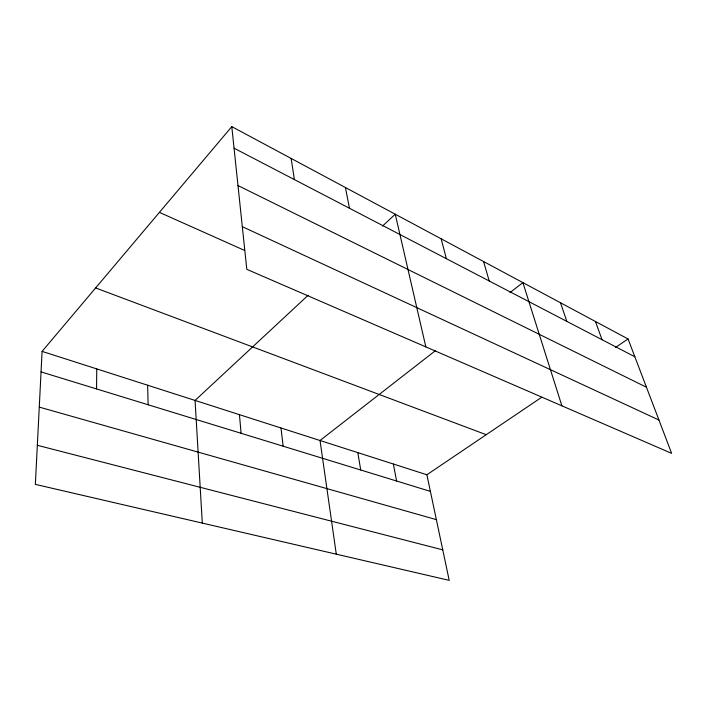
<?xml version="1.0" encoding="UTF-8"?>
<svg xmlns="http://www.w3.org/2000/svg" width="707" height="707" viewBox="0 0 707 707"><rect width="100%" height="100%" fill="white"/><g stroke="black" fill="none" stroke-linecap="round" stroke-linejoin="round"><path stroke-width="1.06" d="M96.55 388.93L96.762 368.913M42.093 351.379L35.35 484.375L449.21 580.367L426.878 474.768L42.093 351.379L231.79 126.633L628.055 338.962L671.65 453.373L246.805 269.332L231.79 126.633M308.181 295.226L195.07 400.436L202.308 523.1M382.549 226.046L395.257 214.221L425.844 346.89M435.592 350.548L320.024 440.496L336.285 554.173M509.941 292.671L522.88 282.606L561.888 405.827M426.878 474.768L541.686 397.263M615.408 347.499L628.055 338.962M37.33 445.295L442.759 549.869M39.265 407.108L436.369 519.636M41.05 371.9L430.395 491.392M95.639 287.943L486.23 434.699M159.42 212.383L244.595 250.437M242.315 226.664L658.951 420.038M237.994 185.561L646.445 387.233M234.061 148.187L634.851 356.788M595.453 321.491L602.046 339.714M560.483 302.755L566.82 321.385M483.561 261.537L489.226 280.997M441.15 238.816L446.373 258.691M345.431 187.523L349.461 208.256M393.366 464.022L396.609 481.025M357.813 452.621L360.729 470.014M291.151 158.439L294.386 179.587M280.997 427.991L283.136 446.197M239.434 414.656L241.096 433.294M147.63 385.218L148.134 404.766"/></g></svg>
